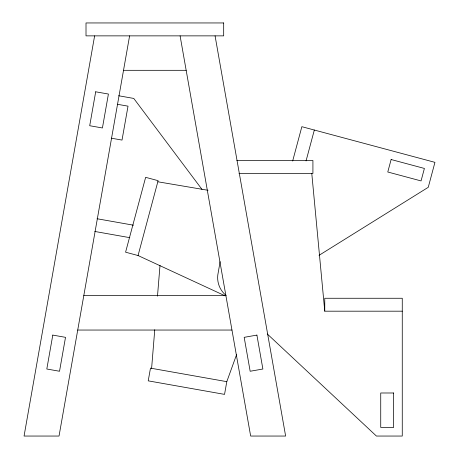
<?xml version="1.0" encoding="UTF-8"?>
<svg xmlns="http://www.w3.org/2000/svg" width="459" height="459" viewBox="0 0 459 459"><rect width="100%" height="100%" fill="white"/><g stroke="black" fill="none" stroke-linecap="round" stroke-linejoin="round"><path stroke-width="0.69" d="M151.608 368.336L154.758 329.746M157.494 296.153L160.002 265.422M220.113 261.641L217.79 275.056A22.961 22.961 0 0 0 223.963 293.462L226.052 295.418M94.623 35.865L24.057 436.05L59.033 436.05L129.599 35.865M226.798 381.659L224.543 394.379L148.228 380.855L150.483 368.141L226.798 381.659L236.546 354.709M138.056 255.537L158.114 180.674L145.641 177.329L125.582 252.192L138.056 255.537L225.185 295.866M292.653 161.034L301.856 126.69L434.943 162.354L428.258 187.306L319.028 255.342M306.05 160.943L314.329 130.035M123.523 70.313L186.165 70.313M236.838 160.484L312.918 160.484L312.918 173.399L238.973 173.399M83.802 295.596L225.891 295.596M311.776 173.399L324.76 311.185L402.262 311.185M77.726 330.044L231.961 330.044M157.821 181.781L208.019 190.284M118.64 95.753L133.764 98.433L201.971 189.366M117.315 104.268L128.021 106.161L122.014 140.081L111.302 138.182M97.044 218.742L133.454 225.191M94.795 231.462L129.799 237.664M267.299 333.991L376.426 436.05L402.262 436.05L402.262 298.264L324.76 298.264L324.76 311.185M215.07 35.865L285.63 436.05L250.654 436.05L180.094 35.865M52.791 335.093L46.807 369.013L59.527 371.256L65.511 337.336L52.791 335.093M95.69 91.8L89.706 125.726L102.426 127.969L108.41 94.043L95.69 91.8M391.125 159.525L387.78 172.005L421.052 180.921L424.397 168.442L391.125 159.525M256.902 335.093L244.177 337.336L250.161 371.256L262.881 369.013L256.902 335.093M223.682 22.95L86.011 22.95L86.011 35.865L223.682 35.865L223.682 22.95M393.65 392.99L380.735 392.99L380.735 427.438L393.65 427.438L393.65 392.99"/></g></svg>
